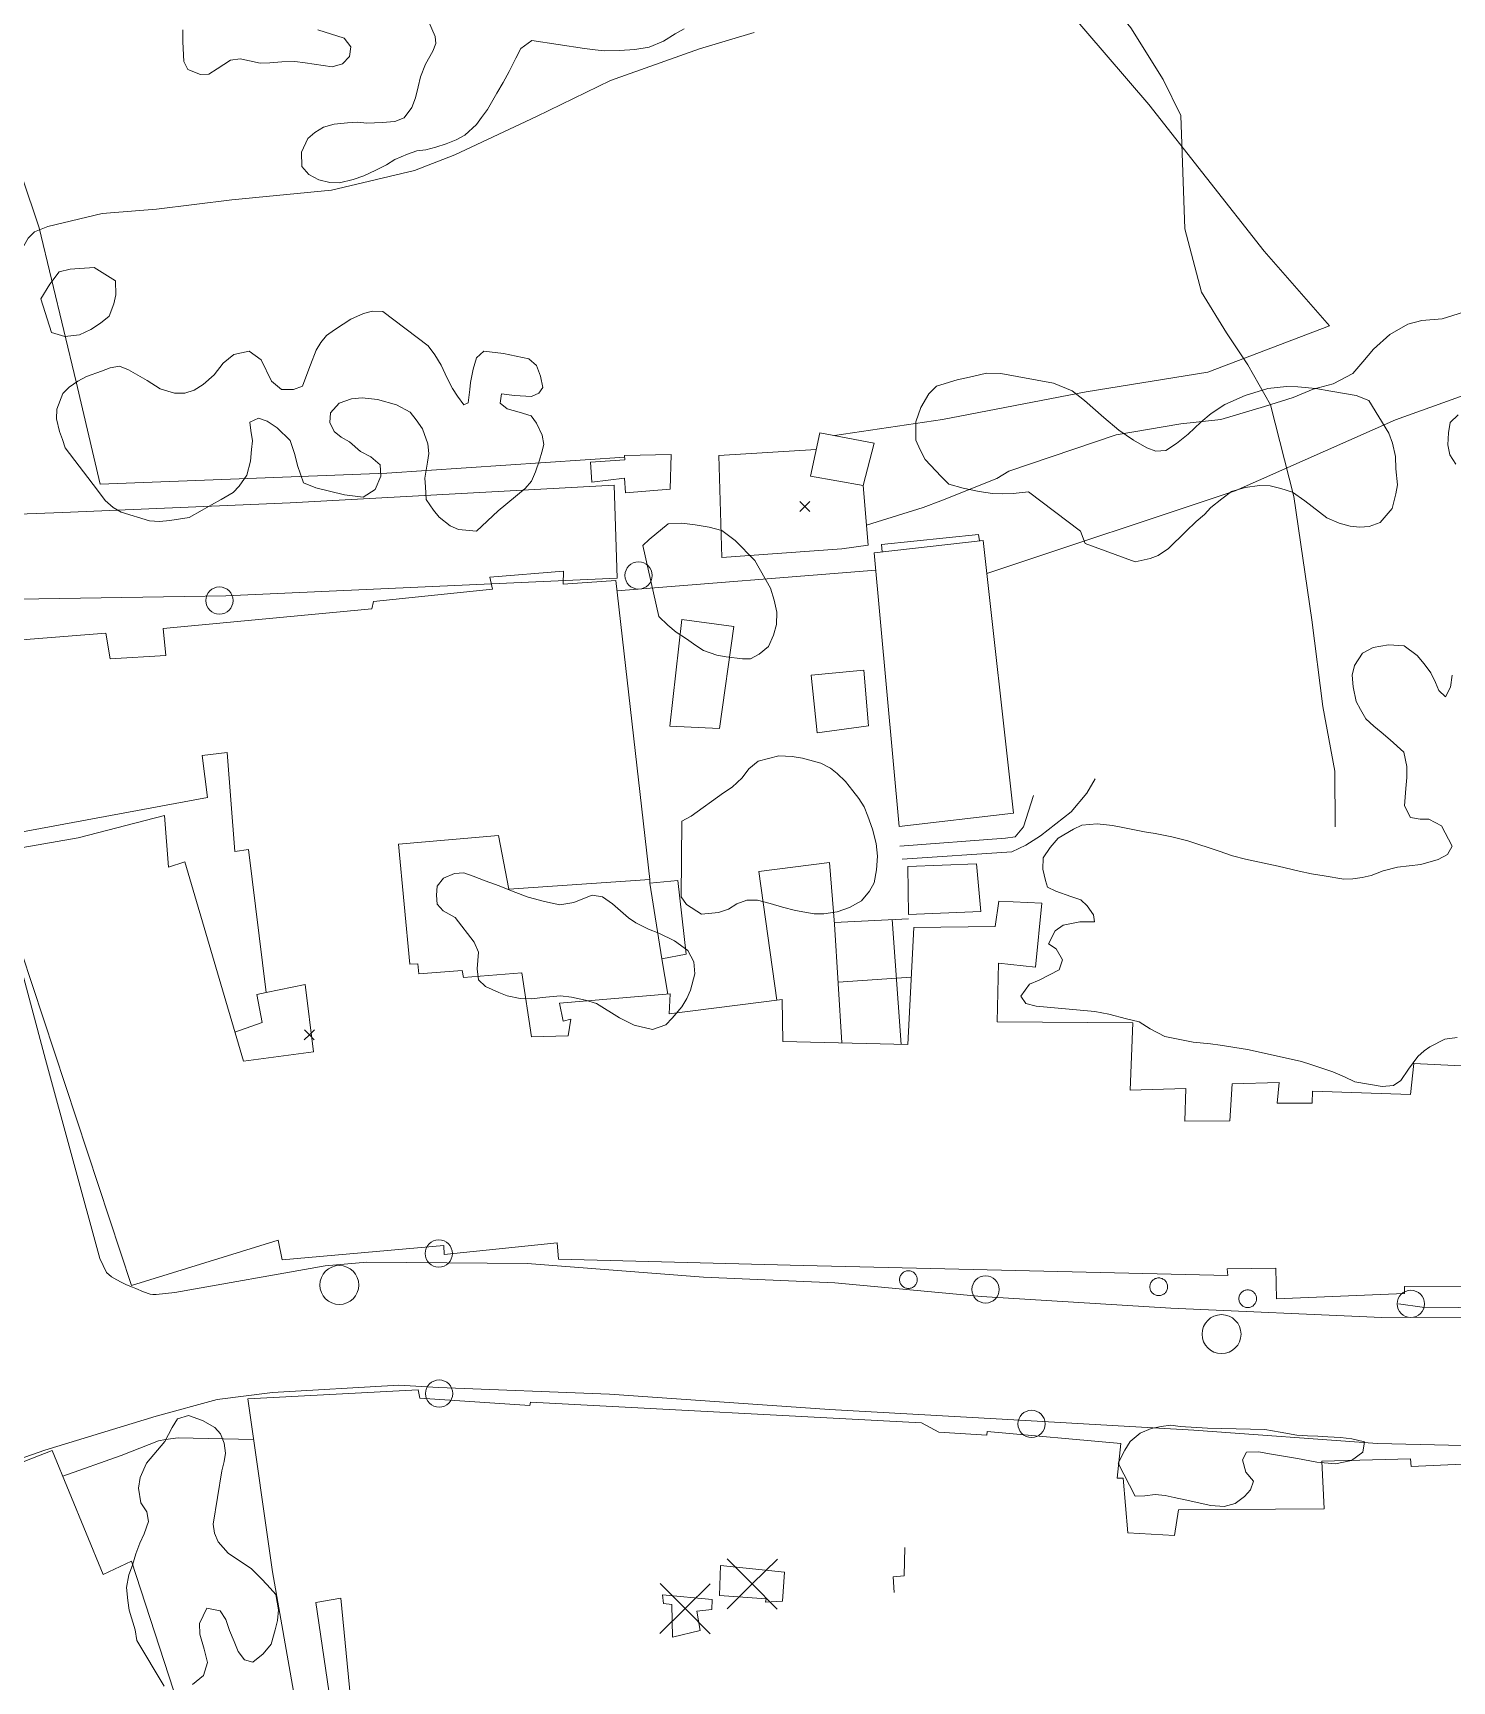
# Model space of a CAD drawing. Header units: metres. Extents: x 4652992 to 4879070, y 2074171 to 2309877.
# Drawn here: x 4654534.5 to 4654614.6, y 2308404.3 to 2308497.4 of the extents above; entities that cross this region are included whole.
import ezdxf

# ---------------------------------------------------------------- set-up
doc = ezdxf.new("R2010")
doc.units = ezdxf.units.M
doc.header["$MEASUREMENT"] = 0
doc.linetypes.add('DGN Style 2', pattern=[66.27138, 39.762828, -26.508552])
doc.linetypes.add('DGN Style 3', pattern=[92.779933, 66.271381, -26.508552])
for name, color, linetype, lineweight in [('Level 1', 2, 'Continuous', 0), ('Level 18', 5, 'Continuous', 0), ('Level 20', 30, 'DGN Style 3', 0), ('Level 3', 46, 'Continuous', 0), ('Level 30', 5, 'Continuous', 0), ('Level 31', 38, 'Continuous', 0), ('Level 35', 4, 'Continuous', 0), ('Level 37', 3, 'Continuous', 0), ('Level 39', 9, 'Continuous', 0), ('Level 40', 1, 'Continuous', 0), ('Level 45', 9, 'Continuous', 0), ('Level 54', 30, 'DGN Style 2', 0), ('Level 61', 4, 'Continuous', 0), ('Level 62', 4, 'Continuous', 0), ('Level 63', 3, 'Continuous', 0)]:
    doc.layers.add(name, color=color, linetype=linetype, lineweight=lineweight)

# ---------------------------------------------------------------- blocks, each defined once
blk = doc.blocks.new('POSTE_1')
at = {"layer": 'Level 61'}
blk.add_circle((-0.000047, -0.000019, -0.000024), 0.770001, dxfattribs=at)
blk = doc.blocks.new('AL_1')
at = {"layer": 'Level 45'}
blk.add_circle((0.000021, 0.000013, 0.00003), 1.100002, dxfattribs=at)
blk = doc.blocks.new('COTA_10')
at = {"layer": 'Level 39'}
for p, q in [((-1.408444, 1.419518, 0.000039), (0.000013, -0.000004, 0.000039)), ((1.419535, 1.408453, 0.000039), (0.000013, -0.000004, 0.000039)), ((0.000013, -0.000004, 0.000039), (-1.419509, -1.408461, 0.000039)), ((0.000013, -0.000004, 0.000039), (1.40847, -1.419526, 0.000039))]:
    blk.add_line(p, q, dxfattribs=at)
blk = doc.blocks.new('COTA_9')
at = {"layer": 'Level 63', "ltscale": 0.2}
for p, q in [((-0.00013, 0.00011, 0.000195), (-1.419652, -1.408347, 0.000195)), ((-1.408587, 1.419632, 0.000195), (-0.00013, 0.00011, 0.000195)), ((1.419392, 1.408567, 0.000195), (-0.00013, 0.00011, 0.000195)), ((-0.00013, 0.00011, 0.000195), (1.408327, -1.419412, 0.000195))]:
    blk.add_line(p, q, dxfattribs=at)
blk = doc.blocks.new('COTA_8')
at = {"layer": 'Level 63', "ltscale": 0.2}
for p, q in [((-0.000045, 0.000125, -0.000135), (-1.419567, -1.408332, -0.000135)), ((-1.408502, 1.419647, -0.000135), (-0.000045, 0.000125, -0.000135)), ((1.419477, 1.408582, -0.000135), (-0.000045, 0.000125, -0.000135)), ((-0.000045, 0.000125, -0.000135), (1.408412, -1.419397, -0.000135))]:
    blk.add_line(p, q, dxfattribs=at)

msp = doc.modelspace()

# ---------------------------------------------------------------- linework, layer by layer
at = {"layer": 'Level 1'}
msp.add_polyline3d([(4654608.043885, 2308452.583676, 1351), (4654608.015038, 2308455.709921, 1350), (4654607.351995, 2308459.362268, 1349), (4654606.714763, 2308464.263439, 1348), (4654605.697643, 2308471.226484, 1347.52), (4654604.386359, 2308476.415748, 1347.607807), (4654603.111827, 2308478.672223, 1347), (4654601.90806, 2308480.468467, 1346), (4654600.494908, 2308482.779505, 1345), (4654599.554677, 2308486.352477, 1344), (4654599.321493, 2308492.746567, 1342), (4654598.316345, 2308494.777976, 1341), (4654596.501847, 2308497.699117, 1340), (4654594.185934, 2308500.528015, 1339), (4654591.708252, 2308503.015606, 1338), (4654589.372562, 2308506.03092, 1337), (4654588.043773, 2308509.358596, 1335.44), (4654587.240059, 2308511.418203, 1335), (4654586.804923, 2308513.343571, 1334), (4654585.383784, 2308516.554441, 1333), (4654583.377204, 2308519.535863, 1332), (4654580.221908, 2308523.298189, 1331), (4654578.611997, 2308526.201512, 1330.121197)], dxfattribs=at)
at = {"layer": 'Level 18', "color": 30}
for points in [[(4654525.183468, 2308469.921637, 1350.056591), (4654536.154808, 2308470.325756, 1350.216591), (4654549.009388, 2308470.880418, 1350.396591), (4654567.324046, 2308471.872714, 1350.076591), (4654567.492109, 2308466.626437, 1350.216591), (4654545.383247, 2308465.620995, 1350.351232), (4654531.27124, 2308465.400572, 1350.183328)], [(4654532.728728, 2308448.701034, 1352.753328), (4654535.187072, 2308439.438828, 1354.113328), (4654538.269855, 2308428.186555, 1354.883328), (4654538.646775, 2308427.396062, 1354.923328), (4654538.914781, 2308427.167079, 1354.923328), (4654539.224009, 2308426.983869, 1354.943328), (4654539.467267, 2308426.853783, 1354.943328), (4654539.777315, 2308426.709396, 1354.953328), (4654540.105501, 2308426.576725, 1354.953328), (4654540.291857, 2308426.505623, 1354.963328), (4654540.724767, 2308426.319328, 1354.963328), (4654541.115618, 2308426.188839, 1354.993328), (4654541.250846, 2308426.167683, 1355.003328), (4654541.450387, 2308426.156156, 1355.023328), (4654542.49507, 2308426.275658, 1355.043328), (4654550.998404, 2308427.785423, 1355.873328), (4654553.352452, 2308427.991151, 1356.003328), (4654562.397718, 2308427.910707, 1356.673328), (4654572.370687, 2308427.14023, 1357.723328), (4654579.776789, 2308426.817982, 1358.153328), (4654588.065211, 2308426.057214, 1358.823328), (4654598.751398, 2308425.383616, 1359.573328), (4654610.684276, 2308424.864262, 1360.493328), (4654620.320727, 2308424.891226, 1360.953328)], [(4654619.2672, 2308417.534042, 1361.473743), (4654610.430261, 2308417.751095, 1360.535924), (4654600.050892, 2308418.504323, 1359.810689), (4654589.226362, 2308419.12515, 1358.944771), (4654579.475229, 2308419.670868, 1358.177631), (4654567.055081, 2308420.5342, 1356.995493), (4654557.392926, 2308420.913484, 1356.251695), (4654555.149664, 2308421.040485, 1356.071695), (4654548.015126, 2308420.622733, 1355.320442), (4654544.89998, 2308420.234218, 1355.030442), (4654541.445717, 2308419.2988, 1354.720442), (4654535.156756, 2308417.367356, 1354.135876), (4654526.966822, 2308414.517262, 1353.485876), (4654520.889196, 2308411.885313, 1352.865876), (4654518.473953, 2308410.608486, 1352.815876), (4654517.506181, 2308409.891887, 1352.745876), (4654516.475003, 2308408.927206, 1352.725876), (4654512.135689, 2308404.352536, 1352.305876), (4654510.180049, 2308401.76938, 1351.805876)]]:
    msp.add_polyline3d(points, dxfattribs=at)
at = {"layer": 'Level 20', "linetype": 'Continuous'}
for points in [[(4654529.801961, 2308470.091755, 1350.123945), (4654530.361237, 2308472.653501, 1348.903945), (4654531.698568, 2308475.640853, 1347.983945), (4654532.486994, 2308479.915262, 1346.823945), (4654533.264093, 2308483.724364, 1346.363945), (4654533.803178, 2308485.089917, 1346.323945), (4654534.213545, 2308485.812654, 1346.103945), (4654534.576747, 2308486.186907, 1345.963945), (4654535.324763, 2308486.478634, 1345.783945), (4654538.389516, 2308487.20899, 1344.803945), (4654541.469207, 2308487.452816, 1344.163945), (4654545.716554, 2308487.99192, 1343.383945), (4654551.344565, 2308488.531163, 1342.523945), (4654556.046242, 2308489.643254, 1341.943945), (4654558.308429, 2308490.530136, 1341.503945), (4654562.934381, 2308492.687487, 1340.283945), (4654567.09919, 2308494.725457, 1339.723945), (4654572.138682, 2308496.513479, 1339.023945), (4654575.232024, 2308497.44039, 1338.983945)], [(4654617.947682, 2308482.468381, 1347.551448), (4654614.085714, 2308481.270531, 1348.011448), (4654612.927361, 2308481.162184, 1347.941448), (4654612.149185, 2308480.964276, 1347.911448), (4654611.128221, 2308480.383326, 1347.881448), (4654610.211817, 2308479.554473, 1347.821448), (4654609.606531, 2308478.837461, 1347.781448), (4654609.031347, 2308478.183928, 1347.781448), (4654607.922749, 2308477.590741, 1347.731448), (4654606.804078, 2308477.287312, 1347.681448), (4654605.673186, 2308476.831056, 1347.631448), (4654604.04023, 2308476.304039, 1347.601448), (4654601.590665, 2308475.579608, 1347.591448), (4654599.320229, 2308475.329642, 1347.621448), (4654595.676573, 2308474.716438, 1348), (4654589.609475, 2308472.66248, 1348.9), (4654588.935522, 2308472.246602, 1349), (4654585.768044, 2308470.984845, 1349.59), (4654584.762233, 2308470.602726, 1349.68), (4654581.560689, 2308469.619455, 1349.806876)]]:
    msp.add_polyline3d(points, dxfattribs=at)
at = {"layer": 'Level 3'}
msp.add_polyline3d([(4654583.591882, 2308450.747563, 1354.331197), (4654589.786485, 2308451.165953, 1354.061197), (4654590.565806, 2308451.547555, 1354.001197), (4654591.399082, 2308452.064423, 1353.921197), (4654593.137955, 2308453.414959, 1353.421197), (4654594.009994, 2308454.472209, 1353.221197), (4654594.488771, 2308455.289197, 1352.751197)], dxfattribs=at)
at = {"layer": 'Level 30', "color": 1}
msp.add_line((4654576.820691, 2308408.850577, 1363.487079), (4654576.934113, 2308410.47987, 1363.573809), dxfattribs=at)
for points in [[(4654531.711419, 2308462.967599, 1353.321123), (4654538.59588, 2308463.514947, 1353.071123), (4654538.838236, 2308462.053413, 1353.281123), (4654541.983681, 2308462.25052, 1353.351123), (4654541.833239, 2308463.783287, 1353.301123), (4654553.620456, 2308464.886063, 1358.741123), (4654553.722924, 2308465.296059, 1356.101123), (4654560.448981, 2308466.006201, 1358.021123), (4654560.301981, 2308466.6743, 1358.091123), (4654564.454583, 2308467.019227, 1358.391123), (4654564.44333, 2308466.28654, 1358.771123), (4654567.400781, 2308466.486063, 1359.251123), (4654569.329868, 2308449.604719, 1358.641123), (4654561.357214, 2308449.04818, 1356.021123), (4654560.786451, 2308452.088216, 1357.131123), (4654555.134565, 2308451.587309, 1361.071123), (4654555.78274, 2308444.80971, 1361.361123), (4654556.220726, 2308444.844634, 1361.421123), (4654556.282176, 2308444.263084, 1361.431123), (4654558.724273, 2308444.451848, 1361.041123), (4654558.800443, 2308444.064178, 1360.901123), (4654562.105813, 2308444.333093, 1359.631123), (4654562.6396, 2308440.709874, 1358.911123), (4654564.711547, 2308440.765806, 1358.641123), (4654564.860846, 2308441.703823, 1358.051123), (4654564.427699, 2308441.592077, 1357.941123), (4654564.219398, 2308442.614344, 1357.811123), (4654570.486736, 2308443.134862, 1357.841123), (4654570.413957, 2308442.006136, 1358.531123), (4654576.803473, 2308442.826327, 1358.901123), (4654576.833534, 2308440.447861, 1362.681123), (4654583.89975, 2308440.281767, 1359.861123), (4654584.246008, 2308446.891624, 1358.521123), (4654588.827714, 2308446.939933, 1358.481123), (4654589.038713, 2308448.37247, 1357.301123), (4654591.478614, 2308448.258572, 1357.221123), (4654591.110031, 2308444.646946, 1357.691123), (4654589.01538, 2308444.883858, 1358.911123), (4654588.956969, 2308441.56949, 1359.881123), (4654596.612241, 2308441.504449, 1359.821123), (4654596.457873, 2308437.710484, 1360.261123), (4654599.614171, 2308437.791589, 1359.881123), (4654599.542339, 2308435.950297, 1360.311123), (4654602.098055, 2308435.97829, 1360.101123), (4654602.219537, 2308438.066601, 1359.531123), (4654604.874851, 2308438.133866, 1359.461123), (4654604.772157, 2308436.973663, 1361.681123), (4654606.732306, 2308436.970204, 1361.601123), (4654606.769457, 2308437.651868, 1359.531123), (4654612.300138, 2308437.466398, 1359.211123), (4654612.479078, 2308439.216521, 1358.431123), (4654618.994836, 2308438.88805, 1362.571123)], [(4654533.907621, 2308451.409607, 1354.821123), (4654537.034879, 2308451.951639, 1354.821123), (4654541.918974, 2308453.208276, 1355.001123), (4654542.134981, 2308450.29735, 1359.971123), (4654543.057261, 2308450.599778, 1359.971123), (4654546.378108, 2308439.338717, 1359.871123), (4654550.338051, 2308439.861362, 1360.841123), (4654549.854912, 2308443.670759, 1361.231123), (4654547.658941, 2308443.209452, 1361.131123), (4654546.656436, 2308451.290713, 1361.381123), (4654545.886573, 2308451.190535, 1361.291123), (4654545.449692, 2308456.763345, 1358.151123), (4654544.048834, 2308456.608997, 1357.191123), (4654544.350942, 2308454.232829, 1357.251123), (4654531.758681, 2308451.900666, 1356.981123)], [(4654618.81608, 2308426.649463, 1362.591123), (4654611.95355, 2308426.620319, 1362.441123), (4654611.96555, 2308426.216094, 1362.531123), (4654604.724338, 2308425.919538, 1362.391123), (4654604.687041, 2308427.647818, 1362.481123), (4654601.94166, 2308427.61502, 1361.061123), (4654601.980231, 2308427.227833, 1361.011123), (4654577.994934, 2308427.808262, 1362.481123), (4654564.169977, 2308428.165465, 1359.021123), (4654564.104711, 2308429.08886, 1359.271123), (4654557.705515, 2308428.422312, 1361.541123), (4654557.695361, 2308428.932238, 1361.651123), (4654548.570494, 2308428.122569, 1362.331123), (4654548.330283, 2308429.235039, 1362.501123), (4654540.059356, 2308426.673564, 1359.691123), (4654533.223678, 2308447.380583, 1359.801123)], [(4654549.253603, 2308403.435775, 1361.896939), (4654548.016847, 2308410.503019, 1361.296939), (4654546.623022, 2308420.275548, 1358.886939), (4654556.24123, 2308420.77015, 1358.696939), (4654556.334155, 2308420.30125, 1361.596939), (4654562.549497, 2308419.899762, 1362.646939), (4654562.585338, 2308420.086672, 1362.576939), (4654584.678967, 2308418.908102, 1363.916939), (4654585.662303, 2308418.383449, 1363.946939), (4654588.361985, 2308418.210105, 1364.026939), (4654588.388557, 2308418.421449, 1361.896939), (4654595.942951, 2308417.741206, 1361.866939), (4654595.721063, 2308415.780378, 1370.866939), (4654596.070322, 2308415.781717, 1370.866939), (4654596.332942, 2308412.696568, 1370.736939), (4654598.969056, 2308412.545161, 1366.276939), (4654599.198886, 2308414.003579, 1366.096939), (4654607.418936, 2308414.06021, 1371.006939), (4654607.279279, 2308416.745234, 1371.006939), (4654612.292848, 2308416.880276, 1370.976939), (4654612.341987, 2308416.44224, 1370.966939), (4654618.111267, 2308416.708134, 1370.296939)], [(4654512.55242, 2308402.208449, 1356.166939), (4654518.260659, 2308408.156853, 1356.026939), (4654518.762005, 2308407.001894, 1356.016939), (4654524.168453, 2308409.714531, 1355.766939), (4654523.498828, 2308411.077611, 1355.606939), (4654526.22385, 2308412.560232, 1355.656939), (4654525.643847, 2308413.440151, 1355.536939), (4654526.360289, 2308413.825731, 1355.546939), (4654527.06814, 2308412.402089, 1355.686939), (4654527.464726, 2308412.631575, 1360.096939), (4654527.017898, 2308414.021835, 1360.046939), (4654535.569582, 2308417.356386, 1360.016939), (4654538.456601, 2308410.355237, 1359.396939), (4654540.045971, 2308411.092924, 1357.826939), (4654542.943444, 2308402.203642, 1361.916939)], [(4654583.732029, 2308411.868474, 1363.875819), (4654583.702551, 2308410.271196, 1363.914836), (4654583.070247, 2308410.217004, 1363.934836), (4654583.13826, 2308409.323652, 1363.634836)], [(4654576.820691, 2308408.850577, 1363.487078), (4654575.869684, 2308408.779364, 1363.464836), (4654575.892626, 2308408.979008, 1363.364836), (4654573.260189, 2308409.170684, 1363.344836), (4654573.327191, 2308410.853367, 1363.464836), (4654576.934114, 2308410.47987, 1363.573809)], [(4654572.176666, 2308407.185026, 1362.64181), (4654570.607219, 2308406.807745, 1362.70181), (4654570.567388, 2308408.658933, 1362.76181), (4654570.095605, 2308408.714294, 1363.00181), (4654570.049504, 2308409.209463, 1363.31181), (4654572.850077, 2308408.944398, 1362.54181), (4654572.824237, 2308408.36603, 1362.50181), (4654571.987116, 2308408.279588, 1362.40181), (4654572.176666, 2308407.185026, 1362.64181)]]:
    msp.add_polyline3d(points, dxfattribs=at)
for points in [[(4654589.877564, 2308453.33861, 1353.501123), (4654583.415329, 2308452.583904, 1353.781123), (4654581.999218, 2308468.054556, 1353.501123), (4654588.161641, 2308468.742192, 1353.521123)], [(4654578.448419, 2308461.13329, 1352.951123), (4654581.409463, 2308461.419452, 1352.951123), (4654581.672958, 2308458.28168, 1352.871123), (4654578.787201, 2308457.886467, 1352.821123)], [(4654551.302171, 2308403.13557, 1359.574836), (4654550.466203, 2308408.772383, 1358.514836), (4654551.879271, 2308409.003316, 1358.554836), (4654552.429837, 2308403.381812, 1359.754836)]]:
    msp.add_3dface(points, dxfattribs=at)
at = {"layer": 'Level 31'}
msp.add_polyline3d([(4654570.487136, 2308471.648676, 1351.768893), (4654567.960454, 2308471.444865, 1351.608893), (4654567.898191, 2308472.258699, 1351.578893), (4654566.055854, 2308472.040135, 1351.458893), (4654565.972558, 2308473.169346, 1351.358893), (4654567.926667, 2308473.301751, 1351.428893), (4654567.905209, 2308473.547274, 1351.418893), (4654570.530188, 2308473.605645, 1351.468893), (4654570.487136, 2308471.648676, 1351.768893)], dxfattribs=at)
for points in [[(4654581.383638, 2308471.859219, 1351.418893), (4654578.409677, 2308472.373125, 1351.308893), (4654578.930389, 2308474.833765, 1351.238893), (4654581.995704, 2308474.245852, 1351.208893)], [(4654570.453588, 2308458.257194, 1353.341123), (4654571.134223, 2308464.289198, 1353.161123), (4654574.076143, 2308463.882696, 1353.131123), (4654573.264046, 2308458.118887, 1353.551123)], [(4654583.941981, 2308447.632742, 1358.078893), (4654583.905315, 2308450.327299, 1357.908893), (4654587.784848, 2308450.478586, 1357.298893), (4654588.024351, 2308447.801978, 1357.438893)], [(4654569.332173, 2308449.386329, 1357.441123), (4654570.919978, 2308449.547367, 1357.221123), (4654571.373312, 2308445.386045, 1357.331123), (4654570.013827, 2308445.114387, 1357.521123)]]:
    msp.add_3dface(points, dxfattribs=at)
at = {"layer": 'Level 35'}
for p, q in [((4654569.332172, 2308449.38633, 1357.441123), (4654569.328502, 2308449.616666, 1357.266123)), ((4654579.752619, 2308447.167594, 1358.393429), (4654583.937446, 2308447.383962, 1358.423429)), ((4654583.522303, 2308440.290639, 1358.43343), (4654583.011232, 2308447.336075, 1358.41679)), ((4654570.34705, 2308443.12326, 1357.840455), (4654570.013828, 2308445.114387, 1357.521124)), ((4654579.961455, 2308443.806811, 1358.43679), (4654584.099296, 2308444.090971, 1358.598893))]:
    msp.add_line(p, q, dxfattribs=at)
for points in [[(4654587.942728, 2308468.717765, 1350.810421), (4654587.885998, 2308469.079816, 1350.850421), (4654582.410129, 2308468.52874, 1350.570421), (4654582.457494, 2308468.105693, 1350.570421)], [(4654591.003439, 2308454.352083, 1353.931197), (4654590.430087, 2308452.58043, 1354.201197), (4654589.961037, 2308452.008242, 1354.241197), (4654589.42921, 2308451.936703, 1354.301197), (4654583.448316, 2308451.487151, 1354.371197)], [(4654576.495732, 2308442.786824, 1358.641123), (4654575.482399, 2308450.05846, 1357.381123), (4654579.478317, 2308450.553272, 1357.261123), (4654579.759328, 2308447.084788, 1358.421123), (4654580.173417, 2308440.369356, 1358.68232)], [(4654547.658941, 2308443.209452, 1355.970836), (4654547.124801, 2308443.109293, 1356.270836), (4654547.431638, 2308441.526418, 1356.470836), (4654545.894099, 2308440.980001, 1356.470836)], [(4654618.921426, 2308426.066111, 1361.156983), (4654619.123948, 2308425.383189, 1361.281983), (4654612.955029, 2308425.455832, 1360.916983), (4654611.612541, 2308425.636779, 1360.846983)]]:
    msp.add_polyline3d(points, dxfattribs=at)
at = {"layer": 'Level 37'}
msp.add_line((4654582.089843, 2308467.064504, 1351.748892), (4654567.467791, 2308465.899658, 1351.848892), dxfattribs=at)
for points in [[(4654606.385408, 2308521.736478, 1337.797201), (4654597.473498, 2308517.645911, 1335.997201), (4654591.537965, 2308513.440761, 1335.837201), (4654585.509423, 2308508.410942, 1336.257201), (4654584.883472, 2308507.605338, 1336.357201), (4654590.293865, 2308501.803219, 1339.857201), (4654597.524637, 2308493.37811, 1342.537201), (4654604.02541, 2308485.078223, 1346.657201), (4654607.72884, 2308480.870627, 1348.437201), (4654600.844024, 2308478.256322, 1347.837201), (4654593.968125, 2308477.138217, 1348.117201), (4654585.87042, 2308475.581799, 1349.837201), (4654579.753647, 2308474.675868, 1350.090836)], [(4654524.972444, 2308518.603633, 1343.659491), (4654529.948625, 2308500.963223, 1345.499491), (4654534.830635, 2308486.407575, 1346.259491), (4654536.930768, 2308477.710275, 1349.619491), (4654538.285984, 2308471.921723, 1350.979491), (4654554.478869, 2308472.547214, 1350.659491), (4654567.913578, 2308473.451517, 1350.503158)], [(4654673.892255, 2308474.710178, 1367.243809), (4654660.904859, 2308487.082195, 1358.443809), (4654654.208525, 2308494.349081, 1354.923809), (4654636.702766, 2308486.397032, 1350.003809), (4654625.547083, 2308480.618875, 1349.123809), (4654611.441432, 2308475.566449, 1349.043809), (4654602.388905, 2308471.546617, 1348.740421), (4654588.369588, 2308466.875486, 1351.220421)], [(4654536.16713, 2308415.907305, 1356.746123), (4654539.46614, 2308417.060684, 1356.706123), (4654541.585546, 2308417.892584, 1356.796123), (4654541.978659, 2308417.976816, 1356.796123), (4654542.679564, 2308418.071736, 1356.806123), (4654546.95149, 2308417.972562, 1356.966123)]]:
    msp.add_polyline3d(points, dxfattribs=at)
at = {"layer": 'Level 40', "color": 3}
for points in [[(4654571.276372, 2308497.637957, 1340.500038), (4654570.756318, 2308497.36706, 1340.540038), (4654570.092851, 2308496.951583, 1340.600038), (4654569.288783, 2308496.614184, 1340.620038), (4654568.48066, 2308496.469026, 1340.620038), (4654567.614258, 2308496.416137, 1340.680038), (4654566.773251, 2308496.405629, 1340.720038), (4654566.246438, 2308496.455131, 1340.760038), (4654565.647609, 2308496.536068, 1340.760038), (4654562.663763, 2308496.98638, 1340.820038), (4654562.038698, 2308496.53075, 1341.040038), (4654561.757277, 2308495.985272, 1341.260038), (4654561.382499, 2308495.236607, 1341.500038), (4654561.050289, 2308494.606367, 1341.880038), (4654560.694768, 2308494.013035, 1342.120038), (4654560.169707, 2308493.089374, 1342.340038), (4654559.830008, 2308492.636166, 1342.460038), (4654559.534227, 2308492.237301, 1342.620038), (4654558.874815, 2308491.629585, 1342.880038), (4654558.388377, 2308491.367405, 1342.960038), (4654557.833356, 2308491.15187, 1342.980038), (4654557.251589, 2308490.958033, 1343.020038), (4654556.680126, 2308490.809822, 1343.040038), (4654556.174542, 2308490.743128, 1343.120038), (4654555.644916, 2308490.569973, 1343.280038), (4654554.926604, 2308490.261975, 1343.480038), (4654554.448387, 2308489.966133, 1343.560038), (4654553.857668, 2308489.66259, 1343.600038), (4654553.184628, 2308489.344856, 1343.700038), (4654552.56581, 2308489.127092, 1343.800038), (4654551.796089, 2308488.941781, 1343.800038), (4654551.247317, 2308488.964111, 1343.800038), (4654550.632045, 2308489.112373, 1343.780038), (4654550.069645, 2308489.424686, 1343.740038), (4654549.680839, 2308489.875087, 1343.600038), (4654549.656397, 2308490.677709, 1343.520038), (4654550.004428, 2308491.448073, 1343.400038), (4654550.414062, 2308491.790558, 1343.320038), (4654550.892279, 2308492.0864, 1343.200038), (4654551.500793, 2308492.258538, 1343.140038), (4654552.246471, 2308492.337388, 1343.100038), (4654552.824072, 2308492.372648, 1343.040038), (4654553.350885, 2308492.323145, 1343.000038), (4654554.210417, 2308492.345617, 1342.880038), (4654554.92248, 2308492.41575, 1342.740038), (4654555.458976, 2308492.619322, 1342.600038), (4654555.889949, 2308493.196428, 1342.460038), (4654556.092484, 2308493.742924, 1342.260038), (4654556.248395, 2308494.363235, 1341.960038), (4654556.375477, 2308494.925956, 1341.600038), (4654556.664499, 2308495.645221, 1341.460038), (4654557.066022, 2308496.372186, 1341.460038), (4654557.244514, 2308496.812221, 1341.120038), (4654557.209657, 2308497.2184, 1340.720038), (4654556.819611, 2308498.083698, 1340.500038)], [(4654550.569547, 2308497.59384, 1341.420038), (4654552.059332, 2308497.113987, 1341.360038), (4654552.437833, 2308496.617959, 1341.320038), (4654552.362891, 2308496.075919, 1341.380038), (4654551.969699, 2308495.666109, 1341.560038), (4654551.394802, 2308495.50269, 1341.740038), (4654549.861719, 2308495.72075, 1342.080038), (4654549.277979, 2308495.798442, 1342.260038), (4654548.546039, 2308495.780426, 1342.640038), (4654547.867592, 2308495.719011, 1343.240038), (4654547.31195, 2308495.710924, 1343.140038), (4654546.708334, 2308495.840733, 1343.180038), (4654546.19526, 2308495.95107, 1343.400038), (4654545.64097, 2308495.878902, 1343.480038), (4654544.896533, 2308495.385154, 1343.660038), (4654544.418316, 2308495.089313, 1343.920038), (4654543.953217, 2308495.061754, 1344.340038), (4654543.241265, 2308495.342439, 1344.440038), (4654543.010232, 2308495.790806, 1344.560038), (4654542.960506, 2308496.901864, 1344.580038), (4654542.957292, 2308497.58829, 1344.620038)], [(4654534.935087, 2308482.394278, 1349.160038), (4654535.430479, 2308483.221843, 1349.040038), (4654535.958253, 2308483.917943, 1348.940038), (4654536.594119, 2308484.061654, 1348.920038), (4654537.947288, 2308484.160391, 1348.960038), (4654539.139902, 2308483.406404, 1349.180038), (4654539.165106, 2308482.62277, 1349.200038), (4654539.051722, 2308482.117907, 1349.280038), (4654538.784959, 2308481.412491, 1349.360038), (4654538.294352, 2308481.019706, 1349.460038), (4654537.748019, 2308480.654443, 1349.460038), (4654537.108335, 2308480.355906, 1349.460038), (4654536.283858, 2308480.268234, 1349.520038), (4654535.529412, 2308480.492388, 1349.540038), (4654534.935087, 2308482.394278, 1349.160038)], [(4654536.303118, 2308473.978384, 1352.640038), (4654536.147208, 2308474.443558, 1352.400038), (4654535.987985, 2308474.894023, 1352.220038), (4654535.811947, 2308475.610215, 1352.020038), (4654535.843458, 2308476.15853, 1351.740038), (4654536.165915, 2308477.045313, 1351.480038), (4654536.539945, 2308477.412213, 1351.340038), (4654537.027688, 2308477.739299, 1351.260038), (4654537.516807, 2308478.004415, 1351.220038), (4654538.350947, 2308478.303443, 1351.180038), (4654538.856069, 2308478.50345, 1351.180038), (4654539.367255, 2308478.594226, 1351.040038), (4654539.885315, 2308478.375151, 1351.020038), (4654540.946816, 2308477.77737, 1351.020038), (4654541.670487, 2308477.313741, 1350.920038), (4654542.473116, 2308477.064454, 1350.840038), (4654543.070134, 2308477.059721, 1350.700038), (4654543.583258, 2308477.227174, 1350.560038), (4654544.100259, 2308477.547984, 1350.300038), (4654544.714159, 2308478.094704, 1350.040038), (4654545.234226, 2308478.769487, 1349.940038), (4654545.834873, 2308479.257376, 1349.860038), (4654546.689704, 2308479.444033, 1349.840038), (4654547.377491, 2308478.957265, 1349.980038), (4654547.961436, 2308477.737256, 1350.560038), (4654548.517567, 2308477.278732, 1350.660038), (4654549.20567, 2308477.269878, 1350.660038), (4654549.707479, 2308477.455177, 1350.640038), (4654549.834199, 2308477.81346, 1350.260038), (4654550.164658, 2308478.667689, 1349.680038), (4654550.48849, 2308479.492502, 1349.480038), (4654550.740803, 2308479.931772, 1349.460038), (4654551.074261, 2308480.322795, 1349.480038), (4654551.514806, 2308480.644588, 1349.420038), (4654551.999236, 2308480.956966, 1349.300038), (4654552.447783, 2308481.246205, 1349.220038), (4654553.150266, 2308481.573478, 1349.140038), (4654553.668078, 2308481.693669, 1349.100038), (4654554.247155, 2308481.677367, 1349.060038), (4654556.801506, 2308479.741677, 1349.580038), (4654557.176843, 2308479.229428, 1349.780038), (4654557.550242, 2308478.640502, 1350.200038), (4654557.890507, 2308477.904496, 1350.300038), (4654558.190763, 2308477.331261, 1350.440038), (4654558.462326, 2308476.902951, 1350.680038), (4654558.826348, 2308476.408549, 1350.980038), (4654559.067594, 2308476.526399, 1351.460038), (4654559.16012, 2308477.277486, 1351.480038), (4654559.202383, 2308477.669306, 1350.960038), (4654559.356736, 2308478.422548, 1350.760038), (4654559.546411, 2308479.060281, 1350.540038), (4654559.95301, 2308479.435612, 1350.320038), (4654561.073341, 2308479.303191, 1350.300038), (4654562.492304, 2308478.998771, 1350.440038), (4654562.930032, 2308478.627325, 1350.480038), (4654563.147206, 2308478.025658, 1350.800038), (4654563.277984, 2308477.380852, 1351.000038), (4654563.052178, 2308477.059245, 1351.440038), (4654562.641453, 2308476.869824, 1351.680038), (4654561.690038, 2308476.935169, 1351.700038), (4654560.945359, 2308477.033255, 1351.700038), (4654560.869963, 2308476.494355, 1352.080038), (4654561.273746, 2308476.176447, 1352.280038), (4654561.951345, 2308475.984821, 1352.360038), (4654562.62563, 2308475.778487, 1352.360038), (4654562.933077, 2308475.373316, 1352.520038), (4654563.257338, 2308474.702419, 1352.720038), (4654563.334853, 2308474.161551, 1352.960038), (4654563.238765, 2308473.735022, 1353.240038), (4654563.088852, 2308473.273784, 1353.420038), (4654562.881236, 2308472.624482, 1353.540038), (4654562.641613, 2308472.105396, 1353.600038), (4654562.283587, 2308471.673387, 1353.600038), (4654560.757401, 2308470.412679, 1353.600038), (4654559.548917, 2308469.268838, 1353.600038), (4654558.527672, 2308469.364583, 1353.540038), (4654558.053497, 2308469.574242, 1353.420038), (4654557.427538, 2308470.063165, 1353.300038), (4654557.102149, 2308470.456766, 1353.200038), (4654556.688179, 2308471.069816, 1353.060038), (4654556.665052, 2308471.78404, 1352.820038), (4654556.621482, 2308472.271368, 1352.680038), (4654556.779713, 2308473.177965, 1352.400038), (4654556.856484, 2308473.654895, 1352.140038), (4654556.782282, 2308474.21047, 1351.720038), (4654556.483153, 2308475.061001, 1351.240038), (4654556.137072, 2308475.566973, 1351.240038), (4654555.789054, 2308475.996267, 1351.240038), (4654555.022873, 2308476.407341, 1351.120038), (4654553.938989, 2308476.701549, 1351.040038), (4654553.088598, 2308476.806896, 1351.000038), (4654552.475013, 2308476.738089, 1351.000038), (4654551.777782, 2308476.502202, 1351.060038), (4654551.287536, 2308475.95979, 1351.080038), (4654551.256026, 2308475.411476, 1351.140038), (4654551.507708, 2308474.894918, 1351.200038), (4654551.896862, 2308474.580149, 1351.220038), (4654552.357784, 2308474.311658, 1351.260038), (4654552.988432, 2308473.775473, 1351.340038), (4654553.577696, 2308473.464029, 1351.500038), (4654554.10457, 2308473.011783, 1351.620038), (4654554.129635, 2308472.374237, 1351.800038), (4654553.822369, 2308471.622963, 1351.880038), (4654553.143892, 2308471.198028, 1351.920038), (4654552.085388, 2308471.332603, 1351.900038), (4654550.456938, 2308471.728222, 1351.840038), (4654549.766649, 2308471.999665, 1351.800038), (4654549.435512, 2308472.980412, 1351.600038), (4654549.283479, 2308473.598941, 1351.480038), (4654549.018295, 2308474.395933, 1351.280038), (4654548.274496, 2308475.11058, 1351.160038), (4654547.716427, 2308475.492426, 1351.160038), (4654547.217683, 2308475.6611, 1351.200038), (4654546.735191, 2308475.425399, 1351.300038), (4654546.800017, 2308474.964348, 1351.700038), (4654546.88222, 2308474.376219, 1351.780038), (4654546.831393, 2308473.878305, 1351.940038), (4654546.776688, 2308473.227035, 1352.060038), (4654546.568509, 2308472.439084, 1352.240038), (4654546.138152, 2308471.822149, 1352.400038), (4654545.79338, 2308471.448972, 1352.480038), (4654545.121529, 2308471.053453, 1352.820038), (4654544.563956, 2308470.756767, 1352.960038), (4654544.050268, 2308470.450665, 1353.040038), (4654543.31659, 2308470.052992, 1353.100038), (4654542.217763, 2308469.872424, 1353.100038), (4654541.636748, 2308469.812049, 1353.100038), (4654541.064299, 2308469.857767, 1353.100038), (4654539.470356, 2308470.338495, 1353.020038), (4654539.009435, 2308470.606986, 1353.020038), (4654538.563705, 2308471.010986, 1353.000038), (4654538.139794, 2308471.579912, 1352.940038), (4654536.303118, 2308473.978384, 1352.640038)], [(4654593.914772, 2308468.576706, 1355.050038), (4654593.649273, 2308469.275241, 1355.090038), (4654590.720311, 2308471.491685, 1355.250038), (4654589.848154, 2308471.403578, 1355.250038), (4654589.23474, 2308471.382246, 1355.290038), (4654588.692703, 2308471.406729, 1355.290038), (4654587.925368, 2308471.510042, 1355.250038), (4654587.02642, 2308471.702666, 1355.170038), (4654586.227846, 2308471.934892, 1355.090038), (4654585.779459, 2308472.36707, 1355.050038), (4654584.873756, 2308473.325004, 1354.850038), (4654584.603808, 2308473.87172, 1354.690038), (4654584.362859, 2308474.412222, 1354.650038), (4654584.358311, 2308475.452049, 1354.450038), (4654584.632609, 2308476.2488, 1354.370038), (4654585.087586, 2308477.037389, 1354.290038), (4654585.520287, 2308477.464097, 1354.210038), (4654586.698014, 2308477.822827, 1354.050038), (4654587.561241, 2308478.004511, 1354.010038), (4654588.337473, 2308478.204836, 1353.930038), (4654589.153875, 2308478.182672, 1353.890038), (4654592.131771, 2308477.63624, 1353.770038), (4654593.186882, 2308477.196272, 1353.770038), (4654593.882874, 2308476.649928, 1353.770038), (4654594.969256, 2308475.683833, 1353.770038), (4654595.812481, 2308474.983723, 1353.730038), (4654596.653465, 2308474.40631, 1353.490038), (4654597.405214, 2308473.970237, 1353.250038), (4654597.913804, 2308473.800149, 1353.170038), (4654598.469221, 2308473.833908, 1352.970038), (4654599.075912, 2308474.223334, 1352.890038), (4654599.745048, 2308474.752152, 1352.690038), (4654600.447631, 2308475.426576, 1352.530038), (4654601.045392, 2308475.90958, 1352.410038), (4654601.801523, 2308476.419757, 1352.290038), (4654602.9547, 2308476.93652, 1352.170038), (4654604.232801, 2308477.33485, 1352.090038), (4654605.292327, 2308477.443917, 1352.050038), (4654605.928049, 2308477.429915, 1351.930038), (4654606.94075, 2308477.335134, 1351.810038), (4654607.78839, 2308477.184058, 1351.690038), (4654609.222686, 2308476.93783, 1351.690038), (4654609.949885, 2308476.65979, 1351.690038), (4654611.074262, 2308474.799473, 1351.850038), (4654611.279524, 2308474.236063, 1351.890038), (4654611.444649, 2308473.497927, 1351.970038), (4654611.464783, 2308472.79086, 1351.970038), (4654611.560774, 2308471.88421, 1352.050038), (4654611.476053, 2308471.382938, 1352.050038), (4654611.253062, 2308470.544639, 1352.090038), (4654610.588408, 2308469.770425, 1352.170038), (4654609.957167, 2308469.539031, 1352.170038), (4654609.430749, 2308469.499058, 1352.210038), (4654608.8954, 2308469.552662, 1352.290038), (4654608.264127, 2308469.718484, 1352.330038), (4654607.572616, 2308470.019432, 1352.370038), (4654606.334553, 2308470.987475, 1352.370038), (4654605.625181, 2308471.475576, 1352.370038), (4654604.971599, 2308471.676733, 1352.370038), (4654604.369324, 2308471.836342, 1352.410038), (4654603.7626, 2308471.844131, 1352.770038), (4654602.948439, 2308471.743596, 1352.930038), (4654602.194516, 2308471.507937, 1353.010038), (4654601.645822, 2308471.106083, 1353.130038), (4654601.012373, 2308470.600172, 1353.450038), (4654600.651048, 2308470.219279, 1353.570038), (4654600.196038, 2308469.827905, 1353.690038), (4654599.607207, 2308469.251325, 1353.890038), (4654598.628053, 2308468.300064, 1354.090038), (4654598.05036, 2308467.904424, 1354.370038), (4654597.584179, 2308467.729326, 1354.450038), (4654596.74995, 2308467.541428, 1354.530038), (4654593.914772, 2308468.576706, 1355.050038)], [(4654614.859869, 2308473.062106, 1351.250038), (4654614.522549, 2308473.57656, 1351.230038), (4654614.396658, 2308474.152428, 1351.130038), (4654614.445464, 2308474.828076, 1351.050038), (4654614.532131, 2308475.404128, 1351.050038), (4654614.996093, 2308475.83833, 1351.010038)], [(4654568.938753, 2308468.459246, 1355.770038), (4654569.29339, 2308468.811018, 1355.650038), (4654570.375159, 2308469.679181, 1355.490038), (4654571.146942, 2308469.727687, 1355.330038), (4654571.885279, 2308469.630587, 1355.290038), (4654572.674923, 2308469.491939, 1355.290038), (4654573.393191, 2308469.307476, 1355.250038), (4654574.14718, 2308468.748705, 1355.250038), (4654575.258112, 2308467.624577, 1355.250038), (4654576.146021, 2308466.059365, 1355.250038), (4654576.353524, 2308465.373258, 1355.290038), (4654576.50303, 2308464.699578, 1355.290038), (4654576.494165, 2308463.998724, 1355.290038), (4654576.32469, 2308463.393394, 1355.450038), (4654576.025843, 2308462.754677, 1355.570038), (4654575.499457, 2308462.317488, 1355.730038), (4654575.013208, 2308462.055026, 1355.770038), (4654574.558165, 2308462.060868, 1356.130038), (4654573.639149, 2308462.166129, 1356.210038), (4654573.11718, 2308462.277975, 1356.250038), (4654572.354293, 2308462.533108, 1356.250038), (4654571.930457, 2308462.807254, 1356.250038), (4654571.410695, 2308463.193617, 1356.250038), (4654570.826247, 2308463.563287, 1356.250038), (4654570.342173, 2308463.972558, 1356.250038), (4654569.842479, 2308464.446285, 1356.250038), (4654568.938753, 2308468.459246, 1355.770038)], [(4654609.1469, 2308438.182004, 1360.870038), (4654608.572596, 2308438.457559, 1360.810038), (4654607.908149, 2308438.737188, 1360.690038), (4654606.498037, 2308439.207123, 1360.470038), (4654606.0562, 2308439.332312, 1360.250038), (4654603.082465, 2308440.000147, 1360.290038), (4654601.543316, 2308440.238541, 1360.290038), (4654601.00133, 2308440.324208, 1360.210038), (4654600.019762, 2308440.412606, 1360.170038), (4654598.410481, 2308440.742266, 1360.130038), (4654597.595764, 2308441.160828, 1360.110038), (4654596.972466, 2308441.553612, 1360.050038), (4654596.255737, 2308441.737717, 1360.010038), (4654595.252984, 2308441.998371, 1360.010038), (4654594.468378, 2308442.151284, 1360.010038), (4654591.151968, 2308442.450403, 1359.930038), (4654590.576584, 2308442.588968, 1359.730038), (4654590.28046, 2308443.018359, 1359.670038), (4654590.783316, 2308443.688174, 1359.590038), (4654591.323, 2308443.923185, 1359.530038), (4654592.457985, 2308444.50326, 1359.370038), (4654592.645928, 2308445.057607, 1359.330038), (4654592.28855, 2308445.683088, 1359.250038), (4654591.854463, 2308445.974331, 1358.850038), (4654592.233778, 2308446.701118, 1358.630038), (4654592.685527, 2308447.015963, 1358.610038), (4654593.625852, 2308447.210847, 1358.630038), (4654594.447145, 2308447.217787, 1358.630038), (4654594.385843, 2308447.612096, 1358.190038), (4654594.03072, 2308448.115119, 1358.010038), (4654593.667846, 2308448.452088, 1357.930038), (4654593.105802, 2308448.648781, 1357.730038), (4654592.261069, 2308448.936555, 1357.530038), (4654591.795839, 2308449.158239, 1357.390038), (4654591.687799, 2308449.547319, 1357.030038), (4654591.531845, 2308450.190617, 1356.910038), (4654591.54171, 2308450.828871, 1356.910038), (4654591.945545, 2308451.397933, 1356.910038), (4654592.389449, 2308451.943162, 1356.910038), (4654593.26293, 2308452.442062, 1356.910038), (4654593.738072, 2308452.660412, 1356.910038), (4654594.590508, 2308452.736911, 1356.650038), (4654595.46413, 2308452.641155, 1356.250038), (4654595.944909, 2308452.55336, 1356.130038), (4654597.268166, 2308452.300248, 1356.130038), (4654597.882491, 2308452.199078, 1356.090038), (4654598.808442, 2308452.000625, 1355.970038), (4654599.713255, 2308451.776209, 1355.970038), (4654601.492864, 2308451.196588, 1355.950038), (4654602.236321, 2308450.93052, 1355.890038), (4654602.967518, 2308450.743314, 1355.810038), (4654604.81942, 2308450.346408, 1355.810038), (4654606.00246, 2308450.077608, 1355.350038), (4654606.711391, 2308449.925667, 1355.310038), (4654607.412525, 2308449.805892, 1355.210038), (4654608.522097, 2308449.613825, 1354.890038), (4654609.044025, 2308449.639185, 1354.830038), (4654609.56149, 2308449.711242, 1354.790038), (4654610.074493, 2308449.829997, 1354.770038), (4654610.757729, 2308450.095228, 1354.770038), (4654611.564507, 2308450.303488, 1354.770038), (4654612.88767, 2308450.446814, 1354.770038), (4654613.862474, 2308450.72579, 1354.750038), (4654614.383227, 2308451.010598, 1354.590038), (4654614.641302, 2308451.47368, 1354.070038), (4654614.040082, 2308452.624074, 1353.850038), (4654613.337774, 2308453.003297, 1353.850038), (4654612.836985, 2308453.0039, 1353.850038), (4654612.298334, 2308453.104099, 1353.810038), (4654611.962094, 2308453.755543, 1353.450038), (4654612.037534, 2308454.745666, 1353.090038), (4654612.087468, 2308455.360085, 1352.950038), (4654612.093997, 2308455.983806, 1352.730038), (4654611.913523, 2308456.784828, 1352.510038), (4654611.147706, 2308457.4826, 1352.510038), (4654610.639025, 2308457.911806, 1352.310038), (4654610.218279, 2308458.261178, 1352.010038), (4654609.781938, 2308458.67488, 1351.550038), (4654609.46242, 2308459.200765, 1351.530038), (4654609.230839, 2308459.646816, 1351.390038), (4654609.057035, 2308460.476902, 1350.910038), (4654608.997894, 2308461.145192, 1350.850038), (4654609.139098, 2308461.694309, 1350.830038), (4654609.587418, 2308462.391059, 1350.850038), (4654610.190516, 2308462.703959, 1350.970038), (4654611.059629, 2308462.853119, 1351.130038), (4654611.943256, 2308462.800958, 1351.410038), (4654612.681218, 2308462.246378, 1352.110038), (4654613.060814, 2308461.783851, 1352.430038), (4654613.444874, 2308461.274626, 1352.490038), (4654613.714316, 2308460.728979, 1352.490038), (4654613.899159, 2308460.277698, 1352.650038), (4654614.273166, 2308459.923097, 1352.890038), (4654614.547917, 2308460.458838, 1352.750038), (4654614.643462, 2308461.139716, 1352.510038)], [(4654571.143877, 2308452.892815, 1357.930038), (4654571.665814, 2308453.178185, 1357.490038), (4654573.490335, 2308454.498283, 1357.170038), (4654573.989963, 2308454.818987, 1357.050038), (4654574.536416, 2308455.343539, 1356.730038), (4654574.9245, 2308455.840917, 1356.450038), (4654575.450885, 2308456.278105, 1356.050038), (4654576.615233, 2308456.578593, 1355.730038), (4654577.366949, 2308456.539735, 1355.690038), (4654577.953604, 2308456.444583, 1355.810038), (4654578.984165, 2308456.162648, 1355.970038), (4654579.530684, 2308455.892769, 1356.170038), (4654579.918833, 2308455.595716, 1356.410038), (4654580.389529, 2308455.128202, 1356.610038), (4654580.788849, 2308454.614874, 1356.810038), (4654581.143551, 2308454.172216, 1356.930038), (4654581.433567, 2308453.712863, 1357.050038), (4654581.645518, 2308453.178575, 1357.250038), (4654581.904328, 2308452.450919, 1357.570038), (4654582.114071, 2308451.642113, 1358.050038), (4654582.192202, 2308450.922618, 1358.290038), (4654582.134271, 2308450.140614, 1358.490038), (4654581.996035, 2308449.406373, 1358.770038), (4654581.737324, 2308448.942382, 1358.970038), (4654581.277865, 2308448.399189, 1359.130038), (4654580.613178, 2308448.02219, 1359.210038), (4654579.917251, 2308447.774103, 1359.210038), (4654579.161087, 2308447.661142, 1359.210038), (4654578.61236, 2308447.656503, 1359.210038), (4654577.561731, 2308447.851075, 1359.210038), (4654576.814464, 2308448.041752, 1359.170038), (4654576.131884, 2308448.249122, 1359.090038), (4654575.413615, 2308448.433585, 1359.050038), (4654574.806891, 2308448.441375, 1358.890038), (4654574.240337, 2308448.226675, 1358.810038), (4654573.776397, 2308447.928878, 1358.690038), (4654573.216531, 2308447.7433, 1358.610038), (4654572.25069, 2308447.644713, 1358.570038), (4654571.403016, 2308448.193004, 1358.530038), (4654571.106311, 2308448.623235, 1358.530038), (4654571.143877, 2308452.892815, 1357.930038)], [(4654558.331762, 2308447.449556, 1357.610038), (4654557.660319, 2308447.837867, 1357.570038), (4654557.321237, 2308448.21607, 1357.570038), (4654557.283275, 2308448.713076, 1357.650038), (4654557.31, 2308449.226776, 1357.730038), (4654557.684704, 2308449.665912, 1358.010038), (4654558.293636, 2308449.93264, 1358.170038), (4654558.820054, 2308449.972613, 1358.170038), (4654559.357643, 2308449.796311, 1358.210038), (4654560.026845, 2308449.530698, 1358.370038), (4654560.812041, 2308449.24023, 1358.450038), (4654561.619545, 2308448.914428, 1358.490038), (4654562.462737, 2308448.611533, 1358.490038), (4654563.377304, 2308448.354453, 1358.490038), (4654564.247254, 2308448.168043, 1358.490038), (4654565.039105, 2308448.303912, 1358.490038), (4654565.540974, 2308448.501918, 1358.490038), (4654566.07853, 2308448.722831, 1358.570038), (4654566.665186, 2308448.627678, 1358.690038), (4654567.213946, 2308448.235101, 1358.850038), (4654568.124098, 2308447.428986, 1359.090038), (4654568.547934, 2308447.154841, 1359.170038), (4654569.255065, 2308446.789437, 1359.370038), (4654569.843961, 2308446.571586, 1359.570038), (4654570.718392, 2308446.13978, 1359.610038), (4654571.472381, 2308445.581008, 1359.650038), (4654571.815946, 2308444.957409, 1359.650038), (4654571.871767, 2308444.273249, 1359.650038), (4654571.628709, 2308443.347587, 1359.610038), (4654571.427994, 2308442.871169, 1359.610038), (4654571.140285, 2308442.413392, 1359.610038), (4654570.596072, 2308441.766142, 1359.570038), (4654570.234746, 2308441.385249, 1359.570038), (4654569.474134, 2308441.120468, 1359.530038), (4654568.436884, 2308441.373282, 1359.450038), (4654567.620449, 2308441.792661, 1359.370038), (4654566.313252, 2308442.59219, 1359.210038), (4654565.688667, 2308442.787134, 1359.170038), (4654564.905713, 2308442.954903, 1359.170038), (4654564.283369, 2308443.027148, 1359.170038), (4654563.4469, 2308442.961949, 1359.330038), (4654562.632739, 2308442.861414, 1359.330038), (4654561.997017, 2308442.875417, 1359.330038), (4654561.272059, 2308443.030759, 1359.290038), (4654560.799156, 2308443.223755, 1359.210038), (4654560.056338, 2308443.566251, 1359.170038), (4654559.652569, 2308443.92776, 1359.090038), (4654559.583369, 2308444.553678, 1359.050038), (4654559.645748, 2308445.487501, 1359.010038), (4654559.411488, 2308446.057124, 1358.930038), (4654558.331762, 2308447.449556, 1357.610038)], [(4654614.92653, 2308440.678771, 1358.650038), (4654614.236577, 2308440.582695, 1358.890038), (4654613.394239, 2308440.153354, 1359.150038), (4654613.067113, 2308439.918528, 1359.650038), (4654612.705507, 2308439.59961, 1359.950038), (4654612.178177, 2308438.8893, 1359.950038), (4654611.757666, 2308438.247577, 1360.230038), (4654611.330391, 2308437.973227, 1360.670038), (4654610.693847, 2308437.911445, 1360.670038), (4654609.1469, 2308438.182004, 1360.870038)], [(4654540.358216, 2308406.625032, 1360.200038), (4654540.251323, 2308407.224568, 1360.200038), (4654539.9279, 2308408.34084, 1359.860038), (4654539.836824, 2308408.876292, 1359.680038), (4654539.762663, 2308409.620595, 1359.440038), (4654539.894136, 2308410.336129, 1359.280038), (4654540.108514, 2308410.882185, 1359.120038), (4654540.299168, 2308411.524367, 1358.980038), (4654540.523365, 2308412.113852, 1358.800038), (4654540.763379, 2308412.639253, 1358.780038), (4654541.013761, 2308413.344551, 1358.780038), (4654540.925958, 2308413.89448, 1358.660038), (4654540.583972, 2308414.392497, 1358.560038), (4654540.43945, 2308415.227717, 1358.500038), (4654540.544739, 2308415.827438, 1358.500038), (4654540.908033, 2308416.630016, 1358.480038), (4654541.9417, 2308417.850847, 1358.480038), (4654542.348356, 2308418.644158, 1358.540038), (4654542.642915, 2308419.142726, 1358.680038), (4654543.275373, 2308419.326264, 1358.880038), (4654544.061908, 2308419.051943, 1359.020038), (4654544.761168, 2308418.659688, 1359.280038), (4654545.071521, 2308418.289841, 1359.440038), (4654545.284779, 2308417.75863, 1359.760038), (4654545.354854, 2308417.197314, 1360.040038), (4654545.279023, 2308416.727883, 1359.820038), (4654545.161191, 2308416.206723, 1359.640038), (4654544.660383, 2308413.187465, 1359.760038), (4654544.743551, 2308412.684055, 1359.960038), (4654544.9489, 2308412.184886, 1360.100038), (4654545.520246, 2308411.561974, 1360.180038), (4654546.042779, 2308411.19231, 1360.360038), (4654546.805854, 2308410.680185, 1360.460038), (4654547.375837, 2308410.118267, 1360.600038), (4654547.721645, 2308409.771195, 1360.760038), (4654548.204902, 2308409.227812, 1360.840038), (4654548.354059, 2308408.346073, 1360.960038), (4654548.295407, 2308407.751562, 1360.980038), (4654548.174302, 2308407.215925, 1360.980038), (4654547.93319, 2308406.417589, 1360.960038), (4654547.488903, 2308405.859962, 1360.880038), (4654546.89871, 2308405.394221, 1360.800038), (4654546.42826, 2308405.525112, 1360.660038), (4654546.083002, 2308406.008651, 1360.580038), (4654545.844108, 2308406.560517, 1360.360038), (4654545.592672, 2308407.190944, 1360.220038), (4654545.384598, 2308407.812104, 1360.120038), (4654545.053794, 2308408.292555, 1360.020038), (4654544.298891, 2308408.438707, 1359.940038), (4654543.893596, 2308407.5844, 1360.100038), (4654543.907216, 2308406.974444, 1360.220038), (4654544.156192, 2308406.132077, 1360.420038), (4654544.349262, 2308405.377538, 1360.540038), (4654544.124515, 2308404.651585, 1360.600038), (4654543.492321, 2308404.134115, 1360.600038)], [(4654595.777146, 2308416.633157, 1363.600038), (4654596.158029, 2308417.370773, 1363.300038), (4654596.453719, 2308417.868749, 1363.180038), (4654597.030028, 2308418.337022, 1363.140038), (4654597.649767, 2308418.59881, 1363.120038), (4654598.204203, 2308418.707715, 1363.100038), (4654598.766429, 2308418.784616, 1363.080038), (4654599.277773, 2308418.705548, 1363.080038), (4654600.830533, 2308418.616024, 1363.220038), (4654604.063512, 2308418.531055, 1363.340038), (4654604.938681, 2308418.389313, 1363.340038), (4654605.882638, 2308418.217685, 1363.440038), (4654606.479343, 2308418.181028, 1363.540038), (4654607.064942, 2308418.161916, 1363.600038), (4654607.629492, 2308418.11697, 1363.700038), (4654608.34819, 2308418.08455, 1363.900038), (4654608.981527, 2308418.009718, 1364.040038), (4654609.699233, 2308417.840991, 1364.220038), (4654609.609904, 2308417.253357, 1364.540038), (4654608.958179, 2308416.786051, 1364.580038), (4654608.067767, 2308416.597344, 1364.560038), (4654607.014084, 2308416.686268, 1364.500038), (4654605.914818, 2308416.906294, 1364.420038), (4654604.326419, 2308417.170299, 1364.440038), (4654603.731867, 2308417.282338, 1364.540038), (4654603.032066, 2308417.26521, 1364.860038), (4654602.81063, 2308416.82719, 1365.400038), (4654602.999765, 2308416.134471, 1365.400038), (4654603.426087, 2308415.618534, 1365.400038), (4654603.255704, 2308415.139254, 1365.900038), (4654602.911114, 2308414.757921, 1366.100038), (4654602.397956, 2308414.367149, 1366.120038), (4654601.769264, 2308414.198288, 1366.120038), (4654601.02504, 2308414.251338, 1366.080038), (4654599.568578, 2308414.562958, 1365.900038), (4654598.948501, 2308414.695627, 1365.700038), (4654598.429366, 2308414.806699, 1365.580038), (4654597.868131, 2308414.866104, 1365.440038), (4654597.291484, 2308414.792289, 1365.340038), (4654596.742516, 2308414.773226, 1365.240038), (4654595.777146, 2308416.633157, 1363.600038)], [(4654541.894141, 2308404.035549, 1360.620038), (4654540.358216, 2308406.625032, 1360.200038)]]:
    msp.add_polyline3d(points, dxfattribs=at)
at = {"layer": 'Level 54'}
for centre in [(4654583.936747, 2308427.000806, 1358.4), (4654598.07695, 2308426.59741, 1359.45), (4654603.102502, 2308425.925074, 1359.9)]:
    msp.add_circle(centre, 0.5, dxfattribs=at)
at = {"layer": 'Level 62'}
msp.add_polyline3d([(4654581.377677, 2308471.860249, 1349.468893), (4654581.653833, 2308468.479004, 1349.978893), (4654580.177912, 2308468.282241, 1349.778893), (4654573.405248, 2308467.790573, 1350.028893), (4654573.22606, 2308473.539419, 1349.898893), (4654578.729821, 2308473.885976, 1349.663022)], dxfattribs=at)

# ---------------------------------------------------------------- block references
at = {"layer": 'Level 39'}
for p in [(4654575.1137, 2308409.81285, 1361.60185), (4654571.32315, 2308408.42155, 1361.29185)]:
    msp.add_blockref('COTA_10', p, dxfattribs=at)
at = {"layer": 'Level 45'}
for p in [(4654551.79195, 2308426.69855, 1355.85005), (4654601.62275, 2308423.92505, 1359.97915)]:
    msp.add_blockref('AL_1', p, dxfattribs=at)
at = {"layer": 'Level 61'}
for p in [(4654568.69655, 2308466.77495, 1350.17195), (4654545.01775, 2308465.3508, 1350.39195), (4654557.40685, 2308428.47575, 1356.38195), (4654588.29565, 2308426.45035, 1358.89195), (4654612.31575, 2308425.62975, 1360.56195), (4654557.42725, 2308420.56625, 1356.21005), (4654590.89345, 2308418.85085, 1358.91005)]:
    msp.add_blockref('POSTE_1', p, dxfattribs=at)
at = {"layer": 'Level 63', "ltscale": 0.2, "xscale": 0.2, "yscale": 0.2, "zscale": 0.2}
for name, p in [('COTA_9', (4654578.083, 2308470.66675, 1349.70055)), ('COTA_8', (4654550.09785, 2308440.83035, 1355.78535))]:
    msp.add_blockref(name, p, dxfattribs=at)

doc.saveas('drawing.dxf')
